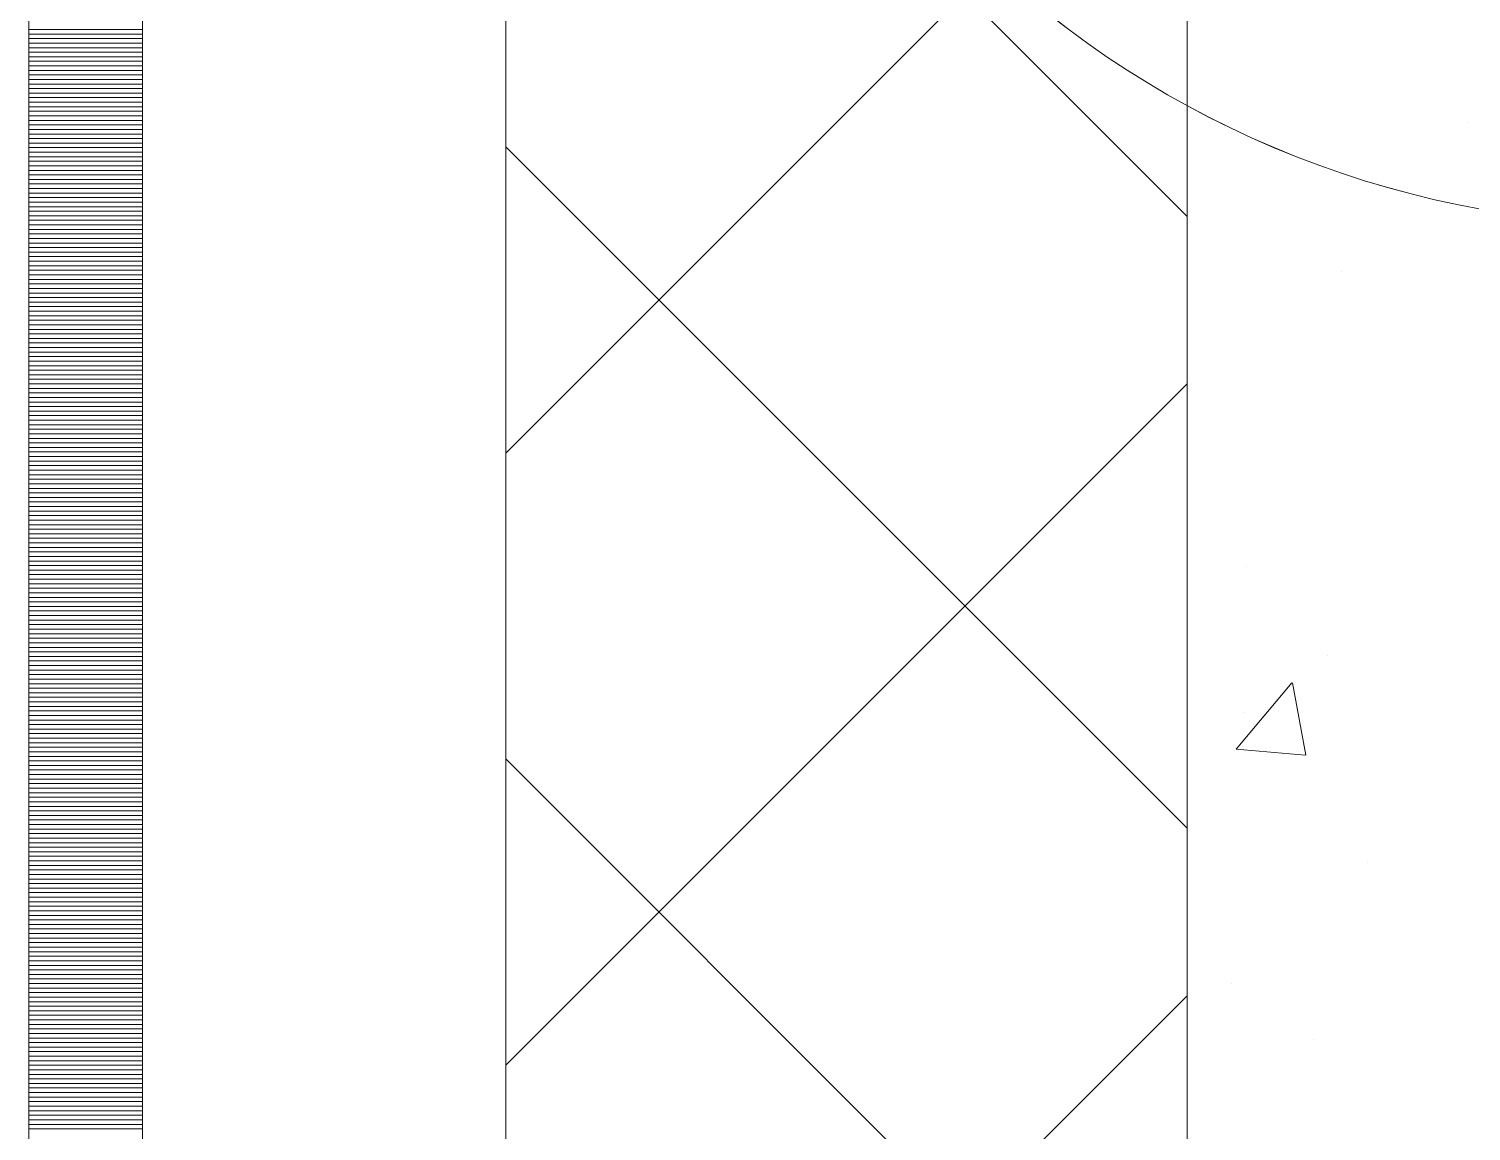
# Model space of a CAD drawing. Header units: millimetres. Extents: x 470010 to 1231400, y -134005 to 421770.
# Drawn here: x 672518.6 to 672836.1, y -55169 to -54926.3 of the extents above; entities that cross this region are included whole.
import ezdxf
from ezdxf.enums import TextEntityAlignment as Align

# ---------------------------------------------------------------- set-up
doc = ezdxf.new("R2010")
doc.units = ezdxf.units.MM
doc.linetypes.add('DASHED', pattern=[19.05, 12.7, -6.35])
doc.layers.get('Defpoints').update_dxf_attribs({"color": 140})
doc.layers.add('АР_Делит', color=120, linetype='Continuous', lineweight=0, plot=False)
for name, color, linetype, lineweight in [('АР_Стены ПЕНОблок', 52, 'Continuous', 20), ('АР_Тонкая', 254, 'Continuous', 5), ('АР_Утеплитель', 31, 'Continuous', 0), ('АР_Штриховка', 8, 'Continuous', 0)]:
    doc.layers.add(name, color=color, linetype=linetype, lineweight=lineweight)
doc.layers.add('РД_Оси_100', color=7, linetype='Continuous', lineweight=0, true_color=0x525252)
doc.styles.add('style1', font='ARIALN.TTF')

# ---------------------------------------------------------------- blocks, each defined once
blk = doc.blocks.new('СОШ_2200_АР_ОСИ_М100_28.05.24')
at = {"layer": 'АР_Делит', "color": 251, "linetype": 'DASHED', "true_color": 0x636466}
blk.add_lwpolyline([(114955, 135155), (114955, -355), (93595.036, -355), (93595.036, 13855), (94145, 13855), (94145, 68320), (66055, 68320), (66055, 13857.73), (83455, 13857.73), (83455, -355), (45245, -355), (45245, 13145), (44695, 13145), (44695, 26755), (45245, 26755), (45245, 68320), (20455, 68320), (20455, 26755), (27955, 26755), (27955, 13145), (-355, 13145), (-355, 100855)], dxfattribs=at)
blk = doc.blocks.new('A$C9108343f')
at = {"layer": 'АР_Делит', "color": 18, "true_color": 0x000000}
blk.add_circle((7158.34, 45613.08), 216.34, dxfattribs=at)
at = {"layer": 'АР_Стены ПЕНОблок', "color": 18, "linetype": 'Continuous', "lineweight": 20, "true_color": 0x000000}
blk.add_line((7054.96, 97555), (7054.96, 21355), dxfattribs=at)
at = {"layer": 'АР_Тонкая', "color": 18, "linetype": 'Continuous', "lineweight": 5, "true_color": 0x000000}
for p, q in [((6799.96, 97555), (6799.96, 21355)), ((6824.96, 97555), (6824.96, 21355)), ((6824.96, 21355), (6824.96, 97555)), ((6904.96, 21355), (6904.96, 97555))]:
    blk.add_line(p, q, dxfattribs=at)
at = {"layer": 'АР_Утеплитель', "color": 18, "linetype": 'Continuous', "lineweight": 0, "true_color": 0x000000}
for p, q in [((6904.96, 97555), (6904.96, 21355)), ((7054.96, 21355), (7054.96, 97555))]:
    blk.add_line(p, q, dxfattribs=at)
at = {"layer": 'АР_Штриховка', "color": 18, "linetype": 'Continuous', "lineweight": 0, "true_color": 0x000000}
for p, q in [((7054.96, 45398.61), (6904.96, 45548.61)), ((6904.96, 45346.48), (7054.96, 45496.48)), ((6799.96, 45439.75), (6824.96, 45439.75)), ((6799.96, 45438.75), (6824.96, 45438.75)), ((6799.96, 45437.75), (6824.96, 45437.75)), ((6799.96, 45436.75), (6824.96, 45436.75)), ((6799.96, 45435.75), (6824.96, 45435.75)), ((6799.96, 45434.75), (6824.96, 45434.75)), ((6799.96, 45433.75), (6824.96, 45433.75)), ((6799.96, 45432.75), (6824.96, 45432.75)), ((6799.96, 45431.75), (6824.96, 45431.75)), ((6799.96, 45430.75), (6824.96, 45430.75)), ((6799.96, 45429.75), (6824.96, 45429.75)), ((6799.96, 45428.75), (6824.96, 45428.75)), ((6799.96, 45427.75), (6824.96, 45427.75)), ((6799.96, 45426.75), (6824.96, 45426.75)), ((6799.96, 45425.75), (6824.96, 45425.75)), ((6799.96, 45424.75), (6824.96, 45424.75)), ((6799.96, 45423.75), (6824.96, 45423.75)), ((6799.96, 45422.75), (6824.96, 45422.75)), ((6799.96, 45421.75), (6824.96, 45421.75)), ((6799.96, 45420.75), (6824.96, 45420.75)), ((6799.96, 45419.75), (6824.96, 45419.75)), ((6799.96, 45418.75), (6824.96, 45418.75)), ((7116.73, 45419.31), (7116.73, 45419.31)), ((6799.96, 45417.75), (6824.96, 45417.75)), ((6799.96, 45416.75), (6824.96, 45416.75)), ((6799.96, 45415.75), (6824.96, 45415.75)), ((6799.96, 45414.75), (6824.96, 45414.75)), ((6799.96, 45413.75), (6824.96, 45413.75)), ((6799.96, 45412.75), (6824.96, 45412.75)), ((7054.96, 45263.91), (6904.96, 45413.91)), ((6799.96, 45411.75), (6824.96, 45411.75)), ((6799.96, 45410.75), (6824.96, 45410.75)), ((6799.96, 45409.75), (6824.96, 45409.75)), ((6799.96, 45408.75), (6824.96, 45408.75)), ((6799.96, 45407.75), (6824.96, 45407.75)), ((6799.96, 45406.75), (6824.96, 45406.75)), ((6799.96, 45405.75), (6824.96, 45405.75)), ((6799.96, 45404.75), (6824.96, 45404.75)), ((6799.96, 45403.75), (6824.96, 45403.75)), ((6799.96, 45402.75), (6824.96, 45402.75)), ((6799.96, 45401.75), (6824.96, 45401.75)), ((6799.96, 45400.75), (6824.96, 45400.75)), ((6799.96, 45399.75), (6824.96, 45399.75)), ((6799.96, 45398.75), (6824.96, 45398.75)), ((6799.96, 45397.75), (6824.96, 45397.75)), ((6799.96, 45396.75), (6824.96, 45396.75)), ((6799.96, 45395.75), (6824.96, 45395.75)), ((6799.96, 45394.75), (6824.96, 45394.75)), ((6799.96, 45393.75), (6824.96, 45393.75)), ((6799.96, 45392.75), (6824.96, 45392.75)), ((6799.96, 45391.75), (6824.96, 45391.75)), ((6799.96, 45390.75), (6824.96, 45390.75)), ((6799.96, 45389.75), (6824.96, 45389.75)), ((6799.96, 45388.75), (6824.96, 45388.75)), ((6799.96, 45387.75), (6824.96, 45387.75)), ((6799.96, 45386.75), (6824.96, 45386.75)), ((7088.99, 45386.45), (7088.99, 45386.45)), ((6799.96, 45385.75), (6824.96, 45385.75)), ((6799.96, 45384.75), (6824.96, 45384.75)), ((6799.96, 45383.75), (6824.96, 45383.75)), ((6799.96, 45382.75), (6824.96, 45382.75)), ((6799.96, 45381.75), (6824.96, 45381.75)), ((6799.96, 45380.75), (6824.96, 45380.75)), ((6799.96, 45379.75), (6824.96, 45379.75)), ((6799.96, 45378.75), (6824.96, 45378.75)), ((6799.96, 45377.75), (6824.96, 45377.75)), ((6799.96, 45376.75), (6824.96, 45376.75)), ((6799.96, 45375.75), (6824.96, 45375.75)), ((6799.96, 45374.75), (6824.96, 45374.75)), ((6799.96, 45373.75), (6824.96, 45373.75)), ((6799.96, 45372.75), (6824.96, 45372.75)), ((6799.96, 45371.75), (6824.96, 45371.75)), ((6799.96, 45370.75), (6824.96, 45370.75)), ((6799.96, 45369.75), (6824.96, 45369.75)), ((6799.96, 45368.75), (6824.96, 45368.75)), ((6799.96, 45367.75), (6824.96, 45367.75)), ((6799.96, 45366.75), (6824.96, 45366.75)), ((6799.96, 45365.75), (6824.96, 45365.75)), ((6799.96, 45364.75), (6824.96, 45364.75)), ((6799.96, 45363.75), (6824.96, 45363.75)), ((6799.96, 45362.75), (6824.96, 45362.75)), ((6799.96, 45361.75), (6824.96, 45361.75)), ((6904.96, 45211.77), (7054.96, 45361.77)), ((6799.96, 45360.75), (6824.96, 45360.75)), ((6799.96, 45359.75), (6824.96, 45359.75)), ((6799.96, 45358.75), (6824.96, 45358.75)), ((6799.96, 45357.75), (6824.96, 45357.75)), ((6799.96, 45356.75), (6824.96, 45356.75)), ((6799.96, 45355.75), (6824.96, 45355.75)), ((6799.96, 45354.75), (6824.96, 45354.75)), ((6799.96, 45353.75), (6824.96, 45353.75)), ((6799.96, 45352.75), (6824.96, 45352.75)), ((6799.96, 45351.75), (6824.96, 45351.75)), ((6799.96, 45350.75), (6824.96, 45350.75)), ((6799.96, 45349.75), (6824.96, 45349.75)), ((6799.96, 45348.75), (6824.96, 45348.75)), ((6799.96, 45347.75), (6824.96, 45347.75)), ((6799.96, 45346.75), (6824.96, 45346.75)), ((6799.96, 45345.75), (6824.96, 45345.75)), ((6799.96, 45344.75), (6824.96, 45344.75)), ((6799.96, 45343.75), (6824.96, 45343.75)), ((6799.96, 45342.75), (6824.96, 45342.75)), ((6799.96, 45341.75), (6824.96, 45341.75)), ((6799.96, 45340.75), (6824.96, 45340.75)), ((6799.96, 45339.75), (6824.96, 45339.75)), ((6799.96, 45338.75), (6824.96, 45338.75)), ((6799.96, 45337.75), (6824.96, 45337.75)), ((6799.96, 45336.75), (6824.96, 45336.75)), ((6799.96, 45335.75), (6824.96, 45335.75)), ((6799.96, 45334.75), (6824.96, 45334.75)), ((6799.96, 45333.75), (6824.96, 45333.75)), ((6799.96, 45332.75), (6824.96, 45332.75)), ((6799.96, 45331.75), (6824.96, 45331.75)), ((6799.96, 45330.75), (6824.96, 45330.75)), ((6799.96, 45329.75), (6824.96, 45329.75)), ((6799.96, 45328.75), (6824.96, 45328.75)), ((6799.96, 45327.75), (6824.96, 45327.75)), ((6799.96, 45326.75), (6824.96, 45326.75)), ((6799.96, 45325.75), (6824.96, 45325.75)), ((6799.96, 45324.75), (6824.96, 45324.75)), ((6799.96, 45323.75), (6824.96, 45323.75)), ((6799.96, 45322.75), (6824.96, 45322.75)), ((6799.96, 45321.75), (6824.96, 45321.75)), ((6799.96, 45320.75), (6824.96, 45320.75)), ((6799.96, 45319.75), (6824.96, 45319.75)), ((7068.02, 45321.62), (7068.02, 45321.62)), ((6799.96, 45318.75), (6824.96, 45318.75)), ((6799.96, 45317.75), (6824.96, 45317.75)), ((6799.96, 45316.75), (6824.96, 45316.75)), ((6799.96, 45315.75), (6824.96, 45315.75)), ((6799.96, 45314.75), (6824.96, 45314.75)), ((6799.96, 45313.75), (6824.96, 45313.75)), ((6799.96, 45312.75), (6824.96, 45312.75)), ((6799.96, 45311.75), (6824.96, 45311.75)), ((6799.96, 45310.75), (6824.96, 45310.75)), ((6799.96, 45309.75), (6824.96, 45309.75)), ((6799.96, 45308.75), (6824.96, 45308.75)), ((6799.96, 45307.75), (6824.96, 45307.75)), ((6799.96, 45306.75), (6824.96, 45306.75)), ((6799.96, 45305.75), (6824.96, 45305.75)), ((6799.96, 45304.75), (6824.96, 45304.75)), ((6799.96, 45303.75), (6824.96, 45303.75)), ((6799.96, 45302.75), (6824.96, 45302.75)), ((6799.96, 45301.75), (6824.96, 45301.75)), ((6799.96, 45300.75), (6824.96, 45300.75)), ((7085.9, 45301.9), (7085.9, 45301.9)), ((6799.96, 45299.75), (6824.96, 45299.75)), ((6799.96, 45298.75), (6824.96, 45298.75)), ((6799.96, 45297.75), (6824.96, 45297.75)), ((6799.96, 45296.75), (6824.96, 45296.75)), ((6799.96, 45295.75), (6824.96, 45295.75)), ((6799.96, 45294.75), (6824.96, 45294.75)), ((7065.75, 45281.34), (7077.99, 45295.93)), ((7081.11, 45280.04), (7078.17, 45295.96)), ((6799.96, 45293.75), (6824.96, 45293.75)), ((6799.96, 45292.75), (6824.96, 45292.75)), ((6799.96, 45291.75), (6824.96, 45291.75)), ((6799.96, 45290.75), (6824.96, 45290.75)), ((6799.96, 45289.75), (6824.96, 45289.75)), ((6799.96, 45288.75), (6824.96, 45288.75)), ((7067.27, 45289.51), (7067.27, 45289.51)), ((6799.96, 45287.75), (6824.96, 45287.75)), ((6799.96, 45286.75), (6824.96, 45286.75)), ((6799.96, 45285.75), (6824.96, 45285.75)), ((6799.96, 45284.75), (6824.96, 45284.75)), ((6799.96, 45283.75), (6824.96, 45283.75)), ((6799.96, 45282.75), (6824.96, 45282.75)), ((6799.96, 45281.75), (6824.96, 45281.75)), ((6799.96, 45280.75), (6824.96, 45280.75)), ((6799.96, 45279.75), (6824.96, 45279.75)), ((6799.96, 45278.75), (6824.96, 45278.75)), ((7054.96, 45129.21), (6904.96, 45279.21)), ((7065.74, 45281.33), (7080.93, 45280)), ((6799.96, 45277.75), (6824.96, 45277.75)), ((6799.96, 45276.75), (6824.96, 45276.75)), ((6799.96, 45275.75), (6824.96, 45275.75)), ((6799.96, 45274.75), (6824.96, 45274.75)), ((6799.96, 45273.75), (6824.96, 45273.75)), ((6799.96, 45272.75), (6824.96, 45272.75)), ((6799.96, 45271.75), (6824.96, 45271.75)), ((6799.96, 45270.75), (6824.96, 45270.75)), ((6799.96, 45269.75), (6824.96, 45269.75)), ((6799.96, 45268.75), (6824.96, 45268.75)), ((6799.96, 45267.75), (6824.96, 45267.75)), ((6799.96, 45266.75), (6824.96, 45266.75)), ((6799.96, 45265.75), (6824.96, 45265.75)), ((6799.96, 45264.75), (6824.96, 45264.75)), ((6799.96, 45263.75), (6824.96, 45263.75)), ((6799.96, 45262.75), (6824.96, 45262.75)), ((6799.96, 45261.75), (6824.96, 45261.75)), ((6799.96, 45260.75), (6824.96, 45260.75)), ((6799.96, 45259.75), (6824.96, 45259.75)), ((6799.96, 45258.75), (6824.96, 45258.75)), ((6799.96, 45257.75), (6824.96, 45257.75)), ((6799.96, 45256.75), (6824.96, 45256.75)), ((7094.64, 45256.37), (7094.64, 45256.37)), ((6799.96, 45255.75), (6824.96, 45255.75)), ((6799.96, 45254.75), (6824.96, 45254.75)), ((6799.96, 45253.75), (6824.96, 45253.75)), ((6799.96, 45252.75), (6824.96, 45252.75)), ((6799.96, 45251.75), (6824.96, 45251.75)), ((6799.96, 45250.75), (6824.96, 45250.75)), ((6799.96, 45249.75), (6824.96, 45249.75)), ((6799.96, 45248.75), (6824.96, 45248.75)), ((6799.96, 45247.75), (6824.96, 45247.75)), ((6799.96, 45246.75), (6824.96, 45246.75)), ((6799.96, 45245.75), (6824.96, 45245.75)), ((6799.96, 45244.75), (6824.96, 45244.75)), ((6799.96, 45243.75), (6824.96, 45243.75)), ((6799.96, 45242.75), (6824.96, 45242.75)), ((6799.96, 45241.75), (6824.96, 45241.75)), ((6799.96, 45240.75), (6824.96, 45240.75)), ((6799.96, 45239.75), (6824.96, 45239.75)), ((6799.96, 45238.75), (6824.96, 45238.75)), ((6799.96, 45237.75), (6824.96, 45237.75)), ((6799.96, 45236.75), (6824.96, 45236.75)), ((6799.96, 45235.75), (6824.96, 45235.75)), ((6799.96, 45234.75), (6824.96, 45234.75)), ((6799.96, 45233.75), (6824.96, 45233.75)), ((6799.96, 45232.75), (6824.96, 45232.75)), ((6799.96, 45231.75), (6824.96, 45231.75)), ((6799.96, 45230.75), (6824.96, 45230.75)), ((6799.96, 45229.75), (6824.96, 45229.75)), ((6799.96, 45228.75), (6824.96, 45228.75)), ((6799.96, 45227.75), (6824.96, 45227.75)), ((7064.79, 45229.81), (7064.79, 45229.81)), ((6799.96, 45226.75), (6824.96, 45226.75)), ((6799.96, 45225.75), (6824.96, 45225.75)), ((6799.96, 45224.75), (6824.96, 45224.75)), ((6904.96, 45077.07), (7054.96, 45227.07)), ((6799.96, 45223.75), (6824.96, 45223.75)), ((6799.96, 45222.75), (6824.96, 45222.75)), ((6799.96, 45221.75), (6824.96, 45221.75)), ((6799.96, 45220.75), (6824.96, 45220.75)), ((6799.96, 45219.75), (6824.96, 45219.75)), ((6799.96, 45218.75), (6824.96, 45218.75)), ((6799.96, 45217.75), (6824.96, 45217.75)), ((6799.96, 45216.75), (6824.96, 45216.75)), ((6799.96, 45215.75), (6824.96, 45215.75)), ((7082.81, 45217.34), (7082.81, 45217.34)), ((6799.96, 45214.75), (6824.96, 45214.75)), ((6799.96, 45213.75), (6824.96, 45213.75)), ((6799.96, 45212.75), (6824.96, 45212.75)), ((6799.96, 45211.75), (6824.96, 45211.75)), ((6799.96, 45210.75), (6824.96, 45210.75)), ((6799.96, 45209.75), (6824.96, 45209.75)), ((6799.96, 45208.75), (6824.96, 45208.75)), ((6799.96, 45207.75), (6824.96, 45207.75)), ((6799.96, 45206.75), (6824.96, 45206.75)), ((6799.96, 45205.75), (6824.96, 45205.75)), ((6799.96, 45204.75), (6824.96, 45204.75)), ((6799.96, 45203.75), (6824.96, 45203.75)), ((6799.96, 45202.75), (6824.96, 45202.75)), ((6799.96, 45201.75), (6824.96, 45201.75)), ((6799.96, 45200.75), (6824.96, 45200.75)), ((6799.96, 45199.75), (6824.96, 45199.75)), ((6799.96, 45198.75), (6824.96, 45198.75)), ((6799.96, 45197.75), (6824.96, 45197.75))]:
    blk.add_line(p, q, dxfattribs=at)
at = {"layer": 'РД_Оси_100'}
blk.add_blockref('СОШ_2200_АР_ОСИ_М100_28.05.24', (7154.96, 6755), dxfattribs=at)
at = {"layer": 'Defpoints', "color": 18, "true_color": 0x000000, "style": 'style1'}
for p in [(143949.34, 316089.12), (143974.98, 281639.5), (143890.4, 273244.71), (143839.99, 264276.81), (143967.75, 254892.38), (12251.96, 104178.14), (12382.58, 96023.14)]:
    blk.add_attdef('АР-ПОМЕЩЕНИЕ:НАИМЕНОВАНИЕ', text='', height=100, dxfattribs=at).set_placement(p, align=Align.MIDDLE)
at = {"layer": 'Defpoints', "color": 18, "true_color": 0x000000, "style": 'style1', "flags": 8}
for p in [(143951.3, 279099.09), (143848.34, 269251.11), (143875.33, 260094.25), (144049.74, 250824.7), (163419.28, 238153.36), (155897.46, 237965.97), (183037.2, 237965.97), (143342.94, 237876.19)]:
    blk.add_attdef('АР-ПОМЕЩЕНИЕ:НАИМЕНОВАНИЕ', text='', height=100, dxfattribs=at).set_placement(p, align=Align.MIDDLE)

msp = doc.modelspace()

# ---------------------------------------------------------------- linework, layer by layer
at = {"layer": 'АР_Делит', "color": 18, "true_color": 0x000000}
msp.add_circle((672876.957, -54753.162), 216.336, dxfattribs=at)
at = {"layer": 'АР_Стены ПЕНОблок', "color": 18, "linetype": 'Continuous', "lineweight": 20, "true_color": 0x000000}
msp.add_line((672773.57, -2811.242), (672773.57, -79011.242), dxfattribs=at)
at = {"layer": 'АР_Тонкая', "color": 18, "linetype": 'Continuous', "lineweight": 5, "true_color": 0x000000}
for p, q in [((672518.57, -2811.242), (672518.57, -79011.242)), ((672543.57, -2811.242), (672543.57, -79011.242)), ((672543.57, -79011.242), (672543.57, -2811.242)), ((672623.57, -79011.242), (672623.57, -2811.242))]:
    msp.add_line(p, q, dxfattribs=at)
at = {"layer": 'АР_Утеплитель', "color": 18, "linetype": 'Continuous', "lineweight": 0, "true_color": 0x000000}
for p, q in [((672623.57, -2811.242), (672623.57, -79011.242)), ((672773.57, -79011.242), (672773.57, -2811.242))]:
    msp.add_line(p, q, dxfattribs=at)
at = {"layer": 'АР_Штриховка', "color": 18, "linetype": 'Continuous', "lineweight": 0, "true_color": 0x000000}
for p, q in [((672773.57, -54967.628), (672623.57, -54817.628)), ((672623.57, -55019.765), (672773.57, -54869.765)), ((672518.57, -54926.492), (672543.57, -54926.492)), ((672518.57, -54927.492), (672543.57, -54927.492)), ((672518.57, -54928.492), (672543.57, -54928.492)), ((672518.57, -54929.492), (672543.57, -54929.492)), ((672518.57, -54930.492), (672543.57, -54930.492)), ((672518.57, -54931.492), (672543.57, -54931.492)), ((672518.57, -54932.492), (672543.57, -54932.492)), ((672518.57, -54933.492), (672543.57, -54933.492)), ((672518.57, -54934.492), (672543.57, -54934.492)), ((672518.57, -54935.492), (672543.57, -54935.492)), ((672518.57, -54936.492), (672543.57, -54936.492)), ((672518.57, -54937.492), (672543.57, -54937.492)), ((672518.57, -54938.492), (672543.57, -54938.492)), ((672518.57, -54939.492), (672543.57, -54939.492)), ((672518.57, -54940.492), (672543.57, -54940.492)), ((672518.57, -54941.492), (672543.57, -54941.492)), ((672518.57, -54942.492), (672543.57, -54942.492)), ((672518.57, -54943.492), (672543.57, -54943.492)), ((672518.57, -54944.492), (672543.57, -54944.492)), ((672518.57, -54945.492), (672543.57, -54945.492)), ((672518.57, -54946.492), (672543.57, -54946.492)), ((672518.57, -54947.492), (672543.57, -54947.492)), ((672518.57, -54948.492), (672543.57, -54948.492)), ((672518.57, -54949.492), (672543.57, -54949.492)), ((672518.57, -54950.492), (672543.57, -54950.492)), ((672518.57, -54951.492), (672543.57, -54951.492)), ((672518.57, -54952.492), (672543.57, -54952.492)), ((672518.57, -54953.492), (672543.57, -54953.492)), ((672773.57, -55102.332), (672623.57, -54952.332)), ((672518.57, -54954.492), (672543.57, -54954.492)), ((672518.57, -54955.492), (672543.57, -54955.492)), ((672518.57, -54956.492), (672543.57, -54956.492)), ((672518.57, -54957.492), (672543.57, -54957.492)), ((672518.57, -54958.492), (672543.57, -54958.492)), ((672518.57, -54959.492), (672543.57, -54959.492)), ((672518.57, -54960.492), (672543.57, -54960.492)), ((672518.57, -54961.492), (672543.57, -54961.492)), ((672518.57, -54962.492), (672543.57, -54962.492)), ((672518.57, -54963.492), (672543.57, -54963.492)), ((672518.57, -54964.492), (672543.57, -54964.492)), ((672518.57, -54965.492), (672543.57, -54965.492)), ((672518.57, -54966.492), (672543.57, -54966.492)), ((672518.57, -54967.492), (672543.57, -54967.492)), ((672518.57, -54968.492), (672543.57, -54968.492)), ((672518.57, -54969.492), (672543.57, -54969.492)), ((672518.57, -54970.492), (672543.57, -54970.492)), ((672518.57, -54971.492), (672543.57, -54971.492)), ((672518.57, -54972.492), (672543.57, -54972.492)), ((672518.57, -54973.492), (672543.57, -54973.492)), ((672518.57, -54974.492), (672543.57, -54974.492)), ((672518.57, -54975.492), (672543.57, -54975.492)), ((672518.57, -54976.492), (672543.57, -54976.492)), ((672518.57, -54977.492), (672543.57, -54977.492)), ((672518.57, -54978.492), (672543.57, -54978.492)), ((672518.57, -54979.492), (672543.57, -54979.492)), ((672518.57, -54980.492), (672543.57, -54980.492)), ((672518.57, -54981.492), (672543.57, -54981.492)), ((672518.57, -54982.492), (672543.57, -54982.492)), ((672518.57, -54983.492), (672543.57, -54983.492)), ((672518.57, -54984.492), (672543.57, -54984.492)), ((672518.57, -54985.492), (672543.57, -54985.492)), ((672518.57, -54986.492), (672543.57, -54986.492)), ((672518.57, -54987.492), (672543.57, -54987.492)), ((672518.57, -54988.492), (672543.57, -54988.492)), ((672518.57, -54989.492), (672543.57, -54989.492)), ((672518.57, -54990.492), (672543.57, -54990.492)), ((672518.57, -54991.492), (672543.57, -54991.492)), ((672518.57, -54992.492), (672543.57, -54992.492)), ((672518.57, -54993.492), (672543.57, -54993.492)), ((672518.57, -54994.492), (672543.57, -54994.492)), ((672518.57, -54995.492), (672543.57, -54995.492)), ((672518.57, -54996.492), (672543.57, -54996.492)), ((672518.57, -54997.492), (672543.57, -54997.492)), ((672518.57, -54998.492), (672543.57, -54998.492)), ((672518.57, -54999.492), (672543.57, -54999.492)), ((672518.57, -55000.492), (672543.57, -55000.492)), ((672518.57, -55001.492), (672543.57, -55001.492)), ((672518.57, -55002.492), (672543.57, -55002.492)), ((672518.57, -55003.492), (672543.57, -55003.492)), ((672518.57, -55004.492), (672543.57, -55004.492)), ((672623.57, -55154.469), (672773.57, -55004.469)), ((672518.57, -55005.492), (672543.57, -55005.492)), ((672518.57, -55006.492), (672543.57, -55006.492)), ((672518.57, -55007.492), (672543.57, -55007.492)), ((672518.57, -55008.492), (672543.57, -55008.492)), ((672518.57, -55009.492), (672543.57, -55009.492)), ((672518.57, -55010.492), (672543.57, -55010.492)), ((672518.57, -55011.492), (672543.57, -55011.492)), ((672518.57, -55012.492), (672543.57, -55012.492)), ((672518.57, -55013.492), (672543.57, -55013.492)), ((672518.57, -55014.492), (672543.57, -55014.492)), ((672518.57, -55015.492), (672543.57, -55015.492)), ((672518.57, -55016.492), (672543.57, -55016.492)), ((672518.57, -55017.492), (672543.57, -55017.492)), ((672518.57, -55018.492), (672543.57, -55018.492)), ((672518.57, -55019.492), (672543.57, -55019.492)), ((672518.57, -55020.492), (672543.57, -55020.492)), ((672518.57, -55021.492), (672543.57, -55021.492)), ((672518.57, -55022.492), (672543.57, -55022.492)), ((672518.57, -55023.492), (672543.57, -55023.492)), ((672518.57, -55024.492), (672543.57, -55024.492)), ((672518.57, -55025.492), (672543.57, -55025.492)), ((672518.57, -55026.492), (672543.57, -55026.492)), ((672518.57, -55027.492), (672543.57, -55027.492)), ((672518.57, -55028.492), (672543.57, -55028.492)), ((672518.57, -55029.492), (672543.57, -55029.492)), ((672518.57, -55030.492), (672543.57, -55030.492)), ((672518.57, -55031.492), (672543.57, -55031.492)), ((672518.57, -55032.492), (672543.57, -55032.492)), ((672518.57, -55033.492), (672543.57, -55033.492)), ((672518.57, -55034.492), (672543.57, -55034.492)), ((672518.57, -55035.492), (672543.57, -55035.492)), ((672518.57, -55036.492), (672543.57, -55036.492)), ((672518.57, -55037.492), (672543.57, -55037.492)), ((672518.57, -55038.492), (672543.57, -55038.492)), ((672518.57, -55039.492), (672543.57, -55039.492)), ((672518.57, -55040.492), (672543.57, -55040.492)), ((672518.57, -55041.492), (672543.57, -55041.492)), ((672518.57, -55042.492), (672543.57, -55042.492)), ((672518.57, -55043.492), (672543.57, -55043.492)), ((672518.57, -55044.492), (672543.57, -55044.492)), ((672518.57, -55045.492), (672543.57, -55045.492)), ((672518.57, -55046.492), (672543.57, -55046.492)), ((672518.57, -55047.492), (672543.57, -55047.492)), ((672518.57, -55048.492), (672543.57, -55048.492)), ((672518.57, -55049.492), (672543.57, -55049.492)), ((672518.57, -55050.492), (672543.57, -55050.492)), ((672518.57, -55051.492), (672543.57, -55051.492)), ((672518.57, -55052.492), (672543.57, -55052.492)), ((672518.57, -55053.492), (672543.57, -55053.492)), ((672518.57, -55054.492), (672543.57, -55054.492)), ((672518.57, -55055.492), (672543.57, -55055.492)), ((672518.57, -55056.492), (672543.57, -55056.492)), ((672518.57, -55057.492), (672543.57, -55057.492)), ((672518.57, -55058.492), (672543.57, -55058.492)), ((672518.57, -55059.492), (672543.57, -55059.492)), ((672518.57, -55060.492), (672543.57, -55060.492)), ((672518.57, -55061.492), (672543.57, -55061.492)), ((672518.57, -55062.492), (672543.57, -55062.492)), ((672518.57, -55063.492), (672543.57, -55063.492)), ((672518.57, -55064.492), (672543.57, -55064.492)), ((672518.57, -55065.492), (672543.57, -55065.492)), ((672518.57, -55066.492), (672543.57, -55066.492)), ((672518.57, -55067.492), (672543.57, -55067.492)), ((672518.57, -55068.492), (672543.57, -55068.492)), ((672518.57, -55069.492), (672543.57, -55069.492)), ((672518.57, -55070.492), (672543.57, -55070.492)), ((672784.357, -55084.905), (672796.603, -55070.312)), ((672799.723, -55086.204), (672796.786, -55070.283)), ((672518.57, -55071.492), (672543.57, -55071.492)), ((672518.57, -55072.492), (672543.57, -55072.492)), ((672518.57, -55073.492), (672543.57, -55073.492)), ((672518.57, -55074.492), (672543.57, -55074.492)), ((672518.57, -55075.492), (672543.57, -55075.492)), ((672518.57, -55076.492), (672543.57, -55076.492)), ((672518.57, -55077.492), (672543.57, -55077.492)), ((672518.57, -55078.492), (672543.57, -55078.492)), ((672518.57, -55079.492), (672543.57, -55079.492)), ((672518.57, -55080.492), (672543.57, -55080.492)), ((672518.57, -55081.492), (672543.57, -55081.492)), ((672518.57, -55082.492), (672543.57, -55082.492)), ((672518.57, -55083.492), (672543.57, -55083.492)), ((672518.57, -55084.492), (672543.57, -55084.492)), ((672518.57, -55085.492), (672543.57, -55085.492)), ((672518.57, -55086.492), (672543.57, -55086.492)), ((672773.57, -55237.036), (672623.57, -55087.036)), ((672784.357, -55084.909), (672799.539, -55086.238)), ((672518.57, -55087.492), (672543.57, -55087.492)), ((672518.57, -55088.492), (672543.57, -55088.492)), ((672518.57, -55089.492), (672543.57, -55089.492)), ((672518.57, -55090.492), (672543.57, -55090.492)), ((672518.57, -55091.492), (672543.57, -55091.492)), ((672518.57, -55092.492), (672543.57, -55092.492)), ((672518.57, -55093.492), (672543.57, -55093.492)), ((672518.57, -55094.492), (672543.57, -55094.492)), ((672518.57, -55095.492), (672543.57, -55095.492)), ((672518.57, -55096.492), (672543.57, -55096.492)), ((672518.57, -55097.492), (672543.57, -55097.492)), ((672518.57, -55098.492), (672543.57, -55098.492)), ((672518.57, -55099.492), (672543.57, -55099.492)), ((672518.57, -55100.492), (672543.57, -55100.492)), ((672518.57, -55101.492), (672543.57, -55101.492)), ((672518.57, -55102.492), (672543.57, -55102.492)), ((672518.57, -55103.492), (672543.57, -55103.492)), ((672518.57, -55104.492), (672543.57, -55104.492)), ((672518.57, -55105.492), (672543.57, -55105.492)), ((672518.57, -55106.492), (672543.57, -55106.492)), ((672518.57, -55107.492), (672543.57, -55107.492)), ((672518.57, -55108.492), (672543.57, -55108.492)), ((672518.57, -55109.492), (672543.57, -55109.492)), ((672518.57, -55110.492), (672543.57, -55110.492)), ((672518.57, -55111.492), (672543.57, -55111.492)), ((672518.57, -55112.492), (672543.57, -55112.492)), ((672518.57, -55113.492), (672543.57, -55113.492)), ((672518.57, -55114.492), (672543.57, -55114.492)), ((672518.57, -55115.492), (672543.57, -55115.492)), ((672518.57, -55116.492), (672543.57, -55116.492)), ((672518.57, -55117.492), (672543.57, -55117.492)), ((672518.57, -55118.492), (672543.57, -55118.492)), ((672518.57, -55119.492), (672543.57, -55119.492)), ((672518.57, -55120.492), (672543.57, -55120.492)), ((672518.57, -55121.492), (672543.57, -55121.492)), ((672518.57, -55122.492), (672543.57, -55122.492)), ((672518.57, -55123.492), (672543.57, -55123.492)), ((672518.57, -55124.492), (672543.57, -55124.492)), ((672518.57, -55125.492), (672543.57, -55125.492)), ((672518.57, -55126.492), (672543.57, -55126.492)), ((672518.57, -55127.492), (672543.57, -55127.492)), ((672518.57, -55128.492), (672543.57, -55128.492)), ((672518.57, -55129.492), (672543.57, -55129.492)), ((672518.57, -55130.492), (672543.57, -55130.492)), ((672518.57, -55131.492), (672543.57, -55131.492)), ((672518.57, -55132.492), (672543.57, -55132.492)), ((672518.57, -55133.492), (672543.57, -55133.492)), ((672518.57, -55134.492), (672543.57, -55134.492)), ((672518.57, -55135.492), (672543.57, -55135.492)), ((672518.57, -55136.492), (672543.57, -55136.492)), ((672518.57, -55137.492), (672543.57, -55137.492)), ((672518.57, -55138.492), (672543.57, -55138.492)), ((672518.57, -55139.492), (672543.57, -55139.492)), ((672518.57, -55140.492), (672543.57, -55140.492)), ((672623.57, -55289.173), (672773.57, -55139.173)), ((672518.57, -55141.492), (672543.57, -55141.492)), ((672518.57, -55142.492), (672543.57, -55142.492)), ((672518.57, -55143.492), (672543.57, -55143.492)), ((672518.57, -55144.492), (672543.57, -55144.492)), ((672518.57, -55145.492), (672543.57, -55145.492)), ((672518.57, -55146.492), (672543.57, -55146.492)), ((672518.57, -55147.492), (672543.57, -55147.492)), ((672518.57, -55148.492), (672543.57, -55148.492)), ((672518.57, -55149.492), (672543.57, -55149.492)), ((672518.57, -55150.492), (672543.57, -55150.492)), ((672518.57, -55151.492), (672543.57, -55151.492)), ((672518.57, -55152.492), (672543.57, -55152.492)), ((672518.57, -55153.492), (672543.57, -55153.492)), ((672518.57, -55154.492), (672543.57, -55154.492)), ((672518.57, -55155.492), (672543.57, -55155.492)), ((672518.57, -55156.492), (672543.57, -55156.492)), ((672518.57, -55157.492), (672543.57, -55157.492)), ((672518.57, -55158.492), (672543.57, -55158.492)), ((672518.57, -55159.492), (672543.57, -55159.492)), ((672518.57, -55160.492), (672543.57, -55160.492)), ((672518.57, -55161.492), (672543.57, -55161.492)), ((672518.57, -55162.492), (672543.57, -55162.492)), ((672518.57, -55163.492), (672543.57, -55163.492)), ((672518.57, -55164.492), (672543.57, -55164.492)), ((672518.57, -55165.492), (672543.57, -55165.492)), ((672518.57, -55166.492), (672543.57, -55166.492)), ((672518.57, -55167.492), (672543.57, -55167.492)), ((672518.57, -55168.492), (672543.57, -55168.492))]:
    msp.add_line(p, q, dxfattribs=at)

# ---------------------------------------------------------------- block references
msp.add_blockref('A$C9108343f', (665718.612, -100366.242))
at = {"layer": 'РД_Оси_100'}
msp.add_blockref('СОШ_2200_АР_ОСИ_М100_28.05.24', (672873.57, -93611.242), dxfattribs=at)

doc.saveas('drawing.dxf')
